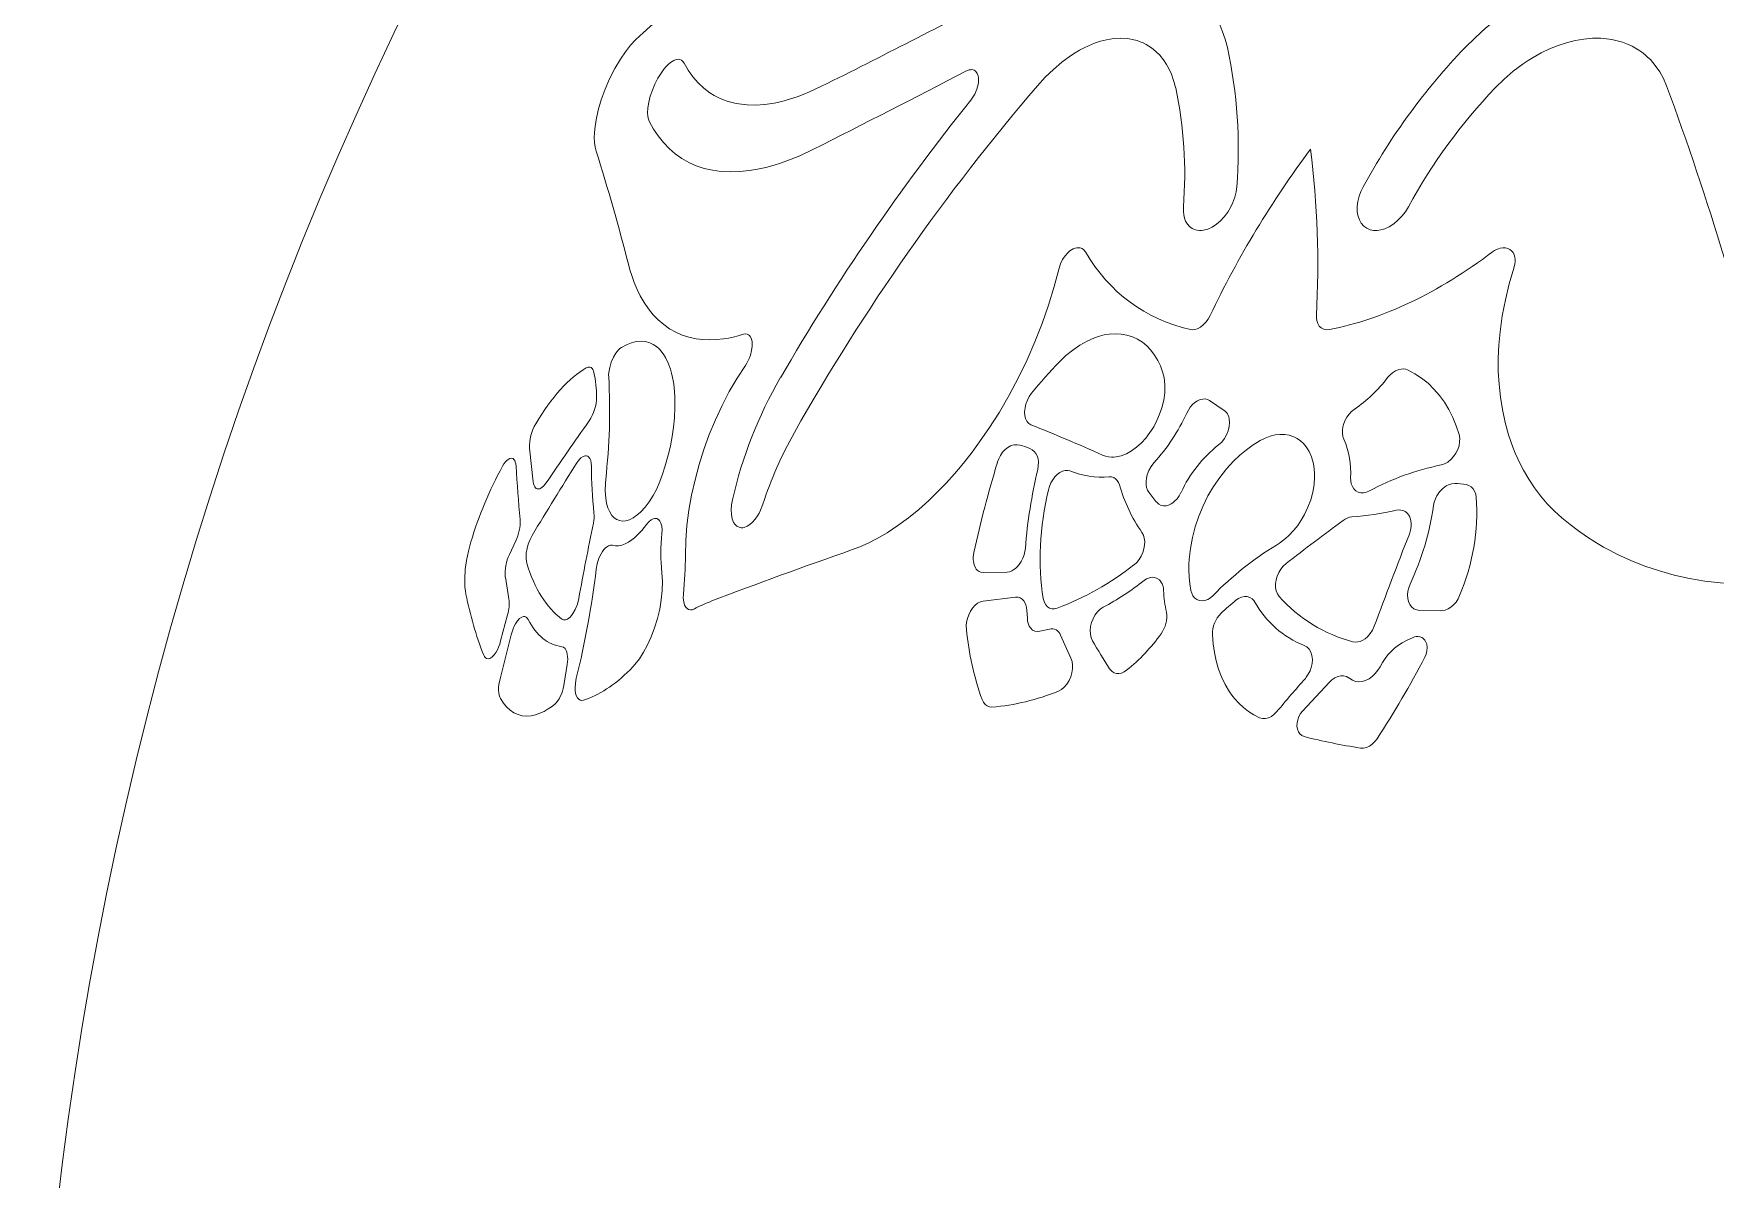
# Model space of a CAD drawing. Extents: x -180 to 858, y -94 to 522.
# Drawn here: x 668.01 to 684.13, y 183.62 to 194.6 of the extents above; entities that cross this region are included whole.
import ezdxf

# ---------------------------------------------------------------- set-up
doc = ezdxf.new("R2010")
doc.units = 0
doc.header["$LTSCALE"] = 7
doc.header["$MEASUREMENT"] = 0
doc.layers.add('8', color=250, linetype='CONTINUOUS', lineweight=15)

msp = doc.modelspace()

# ---------------------------------------------------------------- linework, layer by layer
at = {"layer": '8'}
for p, q in [((679.285, 191.0852), (679.4268, 190.9904)), ((672.803, 190.3068), (672.7684, 190.6273)), ((672.6356, 189.7394), (672.575, 189.6103)), ((677.3461, 189.4413), (677.1151, 189.4366)), ((672.5362, 189.3922), (672.5706, 189.1856)), ((677.1157, 189.1637), (677.4272, 189.1995)), ((677.5345, 189.0761), (677.5392, 188.9948)), ((681.5009, 189.0703), (681.299, 189.0741)), ((672.5577, 189.0319), (672.4904, 188.7806)), ((672.485, 188.4185), (672.5917, 188.8399)), ((677.6602, 188.8733), (677.7501, 188.8944)), ((677.8585, 188.8355), (677.9573, 188.6165)), ((681.1737, 188.7854), (681.2368, 188.8138)), ((673.1296, 188.5544), (673.0971, 188.3548)), ((680.176, 188.1081), (680.4342, 188.3852))]:
    msp.add_line(p, q, dxfattribs=at)
for points in [[(678.8264, 195.1691), (678.8975, 195.1502), (678.9657, 195.1248), (679.0308, 195.0929), (679.0924, 195.0546), (679.1503, 195.0101), (679.2042, 194.9597), (679.2539, 194.9035), (679.2993, 194.8419), (679.3403, 194.7751), (679.3762, 194.7043), (679.4075, 194.6291), (679.4342, 194.55), (679.4561, 194.4675)], [(681.7346, 194.4675), (681.8312, 194.5631), (681.9318, 194.6535), (682.036, 194.7381), (682.1434, 194.8166), (682.2537, 194.8885), (682.3663, 194.9536), (682.4811, 195.0114), (682.5974, 195.0617), (682.6941, 195.0971), (682.7913, 195.127), (682.8886, 195.151), (682.9854, 195.1691)], [(678.9603, 194.0818), (678.9501, 194.1224), (678.9382, 194.1618), (678.9196, 194.2121), (678.8981, 194.2598), (678.8737, 194.3047), (678.8428, 194.3514), (678.8082, 194.394), (678.7703, 194.4322), (678.7291, 194.4656), (678.7035, 194.4829), (678.6768, 194.4986), (678.6492, 194.5124), (678.6207, 194.5245), (678.5914, 194.5346), (678.5612, 194.543), (678.4987, 194.5542), (678.4338, 194.5579), (678.367, 194.5542), (678.2987, 194.5433), (678.2413, 194.5289), (678.1835, 194.5098), (678.1257, 194.4861), (678.0824, 194.4655), (678.0393, 194.4425), (677.9964, 194.4172), (677.9539, 194.3897), (677.8702, 194.3285), (677.7891, 194.2596), (677.7109, 194.1839), (677.6362, 194.1019)], [(683.6658, 194.1019), (683.6359, 194.1719), (683.5999, 194.2373), (683.5579, 194.2978), (683.5103, 194.3527), (683.4844, 194.3779), (683.4572, 194.4017), (683.4288, 194.4238), (683.3992, 194.4444), (683.3685, 194.4633), (683.3367, 194.4805), (683.2907, 194.5017), (683.2428, 194.5195), (683.1934, 194.5339), (683.1553, 194.5425), (683.1166, 194.5492), (683.0373, 194.5569), (682.9561, 194.5571), (682.8734, 194.5499), (682.7899, 194.5357), (682.708, 194.5152), (682.6261, 194.4883), (682.5449, 194.4554), (682.4647, 194.4168), (682.3858, 194.3728), (682.3381, 194.3431), (682.2912, 194.3116), (682.2437, 194.2771), (682.197, 194.2409), (682.1082, 194.1645), (682.0238, 194.0818)], [(673.4063, 193.474), (673.3964, 193.5145), (673.3906, 193.56), (673.3889, 193.6098), (673.3902, 193.6493), (673.3936, 193.6906), (673.4062, 193.7771), (673.4262, 193.8672), (673.4554, 193.9676), (673.492, 194.0689), (673.5352, 194.1692), (673.5843, 194.2665), (673.6386, 194.3582), (673.6863, 194.4275), (673.737, 194.4909), (673.788, 194.5445)], [(673.9169, 193.7571), (673.9101, 193.7732), (673.905, 193.7918), (673.9015, 193.8146), (673.8999, 193.8395), (673.9024, 193.891), (673.9112, 193.9461), (673.9256, 194.0032), (673.9451, 194.061), (673.9694, 194.1184), (673.998, 194.1742), (674.0349, 194.2328), (674.056, 194.2613), (674.0779, 194.287), (674.0977, 194.3072), (674.1175, 194.3243), (674.1343, 194.3363), (674.1507, 194.3457), (674.1718, 194.354), (674.1917, 194.357), (674.2098, 194.3548), (674.2252, 194.3477), (674.2382, 194.336), (674.2487, 194.3204)], [(674.2487, 194.3204), (674.2888, 194.2513), (674.3336, 194.1881), (674.3832, 194.1309), (674.4373, 194.08), (674.4661, 194.057), (674.496, 194.0357), (674.5375, 194.0099), (674.5811, 193.9871), (674.6264, 193.9675), (674.6617, 193.9549), (674.6979, 193.9441), (674.7356, 193.9349), (674.7743, 193.9277), (674.8538, 193.9188), (674.9368, 193.9174), (675.0228, 193.9233), (675.1116, 193.9366), (675.1845, 193.9523), (675.2589, 193.9727), (675.3345, 193.9974), (675.392, 194.0188), (675.4501, 194.0427), (675.5678, 194.0973)], [(676.9987, 193.9657), (677.0182, 193.9928), (677.0353, 194.0222), (677.0553, 194.0681), (677.068, 194.1149), (677.0712, 194.138), (677.0723, 194.1602), (677.0712, 194.1788), (677.0682, 194.1961), (677.0596, 194.2201), (677.0462, 194.239), (677.0377, 194.2461), (677.0283, 194.2515), (677.0177, 194.2551), (677.0063, 194.2567), (676.9941, 194.2563), (676.9815, 194.254), (676.9557, 194.244)], [(675.4829, 193.4912), (675.3572, 193.4322), (675.2333, 193.3821), (675.1721, 193.3605), (675.1117, 193.3413), (675.0322, 193.3195), (674.954, 193.302), (674.8774, 193.289), (674.7839, 193.2791), (674.6933, 193.2762), (674.6058, 193.2805), (674.5217, 193.292), (674.441, 193.3106), (674.3643, 193.3363), (674.2936, 193.368), (674.2267, 193.4063), (674.1639, 193.4509), (674.1052, 193.5017), (674.0509, 193.5585), (674.001, 193.621), (673.9569, 193.6866), (673.9169, 193.7571)], [(679.5469, 193.1333), (679.5406, 193.0844), (679.5281, 193.0344), (679.5103, 192.9848), (679.4874, 192.9368), (679.4594, 192.8903), (679.427, 192.8471), (679.391, 192.8085), (679.3518, 192.7749), (679.3104, 192.7476), (679.2681, 192.7279), (679.2283, 192.7172), (679.2086, 192.7148), (679.1892, 192.7145), (679.1642, 192.7173), (679.1406, 192.7239), (679.1189, 192.7341), (679.094, 192.7527), (679.0732, 192.7767), (679.0566, 192.8058), (679.0491, 192.8249), (679.043, 192.8452), (679.0382, 192.8688), (679.0354, 192.8934), (679.0354, 192.9418)], [(681.1912, 192.9418), (681.1628, 192.8954), (681.1293, 192.8519), (681.0917, 192.8124), (681.051, 192.7783), (681.0085, 192.751), (680.9642, 192.7306), (680.928, 192.72), (680.8919, 192.7148), (680.8569, 192.7155), (680.8241, 192.7223), (680.7918, 192.7365), (680.7636, 192.7575), (680.7401, 192.7847), (680.7219, 192.8171), (680.7092, 192.8536), (680.7047, 192.8754), (680.7019, 192.898), (680.7015, 192.9449), (680.7076, 192.9934), (680.7199, 193.0428), (680.7366, 193.0889), (680.7581, 193.1333)], [(678.0958, 192.51), (678.0883, 192.521), (678.0794, 192.5305), (678.0642, 192.5414), (678.0465, 192.5481), (678.0274, 192.5503), (678.012, 192.5491), (677.996, 192.5452), (677.9795, 192.5387), (677.9633, 192.53), (677.9469, 192.5187), (677.9311, 192.5053), (677.9021, 192.4736), (677.8775, 192.4369), (677.858, 192.3966), (677.8445, 192.3547)], [(682.2035, 192.3547), (682.2129, 192.3945), (682.2149, 192.4144), (682.2149, 192.434), (682.2117, 192.459), (682.2048, 192.4823), (682.1942, 192.5031), (682.1801, 192.5205), (682.1629, 192.5343), (682.1431, 192.544), (682.1206, 192.5493), (682.0967, 192.5501), (682.0722, 192.5463), (682.0537, 192.5408), (682.0353, 192.5329), (682.0163, 192.5224), (681.9981, 192.51)], [(674.8181, 191.7209), (674.7686, 191.7062), (674.7196, 191.6938), (674.6737, 191.6842), (674.6284, 191.6767), (674.5598, 191.6692), (674.4927, 191.6668), (674.4274, 191.6696), (674.3641, 191.6774), (674.2962, 191.6921), (674.2311, 191.7131), (674.169, 191.7403), (674.1099, 191.7734), (674.0543, 191.8125), (674.002, 191.8574), (673.9534, 191.9075), (673.9084, 191.9629), (673.867, 192.0233), (673.8294, 192.0884), (673.799, 192.1501), (673.7715, 192.2151), (673.7469, 192.2833), (673.7304, 192.3364), (673.7154, 192.3911)], [(677.8445, 192.3547), (677.7973, 192.1769), (677.7426, 191.9993), (677.6807, 191.8226), (677.6119, 191.6475), (677.5363, 191.4746), (677.4542, 191.3044), (677.3658, 191.1377), (677.2714, 190.9752), (677.1713, 190.8175), (677.0659, 190.6654), (677.0107, 190.591), (676.9542, 190.5183), (676.8977, 190.4487), (676.84, 190.381), (676.7606, 190.2929), (676.6795, 190.2087), (676.5966, 190.1285), (676.499, 190.0413), (676.3996, 189.9603), (676.2986, 189.8858), (676.1964, 189.8186), (676.0935, 189.759), (676.0139, 189.7185), (675.9342, 189.6831), (675.8547, 189.6527)], [(682.6635, 189.9596), (682.591, 190.0254), (682.5227, 190.0957), (682.4587, 190.1705), (682.3992, 190.2493), (682.3442, 190.3321), (682.2938, 190.4184), (682.2662, 190.4714), (682.2401, 190.5254), (682.2153, 190.5816), (682.1923, 190.6389), (682.1519, 190.7552), (682.1184, 190.875), (682.0918, 190.9978), (682.0728, 191.1182), (682.0599, 191.2406), (682.0534, 191.3648), (682.0528, 191.4902), (682.0584, 191.6167), (682.0698, 191.7439), (682.0794, 191.8198), (682.091, 191.8957), (682.1049, 191.973), (682.1207, 192.0502), (682.1583, 192.2029), (682.2035, 192.3547)], [(679.2914, 191.8996), (679.273, 191.8665), (679.2507, 191.836), (679.2254, 191.8095), (679.1984, 191.7887), (679.1696, 191.7733), (679.1406, 191.7647), (679.1207, 191.7632), (679.1018, 191.7654)], [(680.4362, 191.7654), (680.4075, 191.7633), (680.3804, 191.7685), (680.3566, 191.7806), (680.3372, 191.7992), (680.3226, 191.8233), (680.3135, 191.8514), (680.3102, 191.8749), (680.3099, 191.8996)], [(673.6483, 191.5943), (673.6965, 191.6203), (673.7443, 191.6391), (673.7911, 191.6506), (673.8364, 191.6544), (673.88, 191.6505), (673.9213, 191.639), (673.9542, 191.6234), (673.9851, 191.6026), (674.0137, 191.5768), (674.0399, 191.5464), (674.056, 191.5237), (674.0709, 191.4991), (674.0975, 191.4448), (674.1195, 191.3843), (674.1301, 191.3465), (674.1392, 191.307), (674.1476, 191.2614), (674.154, 191.214), (674.1613, 191.1196), (674.1621, 191.0205), (674.1567, 190.9179), (674.1477, 190.8303), (674.1346, 190.7415), (674.1176, 190.6519), (674.1025, 190.5848), (674.0853, 190.5176), (674.066, 190.4502), (674.0433, 190.3787)], [(674.8381, 191.4213), (674.8522, 191.4436), (674.865, 191.4677), (674.8764, 191.4938), (674.8859, 191.5205), (674.8967, 191.5639), (674.9019, 191.6068), (674.9005, 191.6463), (674.8942, 191.675), (674.8829, 191.6987), (674.8754, 191.708), (674.867, 191.7153), (674.8523, 191.7222), (674.8357, 191.7241), (674.8181, 191.7209)], [(677.8471, 191.4563), (677.9095, 191.5156), (677.9747, 191.5689), (678.0422, 191.6155), (678.1116, 191.6546), (678.1467, 191.6712), (678.1821, 191.6858), (678.2294, 191.7018), (678.2767, 191.7138), (678.3237, 191.7217), (678.3817, 191.7256), (678.4384, 191.7228), (678.4933, 191.7131), (678.5458, 191.6968), (678.5956, 191.6738), (678.6422, 191.6444), (678.6851, 191.609), (678.7241, 191.5679), (678.7591, 191.5216), (678.7897, 191.4704), (678.8148, 191.4177), (678.8358, 191.3617)], [(673.5266, 191.3091), (673.5263, 191.3309), (673.5277, 191.3541), (673.536, 191.4022), (673.5512, 191.4532), (673.5726, 191.5022), (673.5951, 191.5398), (673.6211, 191.572), (673.6347, 191.5846), (673.6483, 191.5943)], [(673.3116, 191.3977), (673.3287, 191.4048), (673.3449, 191.4058), (673.359, 191.4008), (673.3677, 191.3934), (673.375, 191.3832), (673.3812, 191.3696), (673.3856, 191.354)], [(674.2617, 189.6029), (674.2656, 189.7441), (674.2769, 189.8876), (674.2956, 190.0329), (674.3213, 190.1792), (674.354, 190.3257), (674.3932, 190.4718), (674.439, 190.6168), (674.491, 190.7599), (674.5492, 190.9004), (674.6132, 191.0376), (674.6828, 191.1706), (674.7579, 191.2988), (674.8381, 191.4213)], [(678.8358, 191.3617), (678.8469, 191.3201), (678.8542, 191.2763), (678.8576, 191.2307), (678.8577, 191.1955), (678.8557, 191.1598), (678.8458, 191.0875), (678.8283, 191.0151), (678.8074, 190.953), (678.7813, 190.8922), (678.7503, 190.8335), (678.7147, 190.7778), (678.6751, 190.7258), (678.6319, 190.6787), (678.5861, 190.6376), (678.5375, 190.6026), (678.4884, 190.5755), (678.4634, 190.5648), (678.4383, 190.5562), (678.3915, 190.5458), (678.3685, 190.5435), (678.3458, 190.5433), (678.3163, 190.546), (678.2879, 190.5525), (678.2609, 190.5625)], [(680.9925, 191.3044), (681.0147, 191.3294), (681.0396, 191.3512), (681.0665, 191.3686), (681.0935, 191.3805), (681.1213, 191.3873), (681.1483, 191.3881), (681.1665, 191.385), (681.1835, 191.3789)], [(681.1835, 191.3789), (681.2526, 191.3425), (681.318, 191.2996), (681.3793, 191.2505), (681.4363, 191.1955), (681.4888, 191.1349), (681.5363, 191.0691), (681.5789, 190.9985), (681.6165, 190.9235), (681.6495, 190.8427), (681.677, 190.7583)], [(677.5737, 190.8525), (677.5624, 190.8581), (677.5521, 190.8657), (677.5428, 190.875), (677.5346, 190.8859), (677.5223, 190.9115), (677.515, 190.9431), (677.5133, 190.9778), (677.5169, 191.0141), (677.5254, 191.0506), (677.5392, 191.0878), (677.5575, 191.1231), (677.5802, 191.1556)], [(679.0668, 190.9649), (679.0823, 190.9942), (679.1009, 191.0215), (679.1221, 191.0459), (679.1449, 191.0662), (679.1696, 191.0826), (679.1953, 191.094), (679.2199, 191.0998), (679.2441, 191.1001), (679.2668, 191.0948), (679.285, 191.0852)], [(679.4268, 190.9904), (679.4382, 190.9816), (679.4484, 190.9708), (679.4573, 190.958), (679.4647, 190.9437), (679.4705, 190.9278), (679.4746, 190.9108), (679.4778, 190.8741), (679.4746, 190.836), (679.4649, 190.7959), (679.4492, 190.7569), (679.4282, 190.7204), (679.4022, 190.6876), (679.3726, 190.6604)], [(680.5725, 190.7134), (680.5631, 190.7401), (680.5584, 190.7695), (680.5584, 190.8002), (680.5631, 190.8329), (680.5722, 190.8655), (680.5852, 190.8971), (680.6023, 190.9273), (680.623, 190.9552), (680.6466, 190.9799), (680.6722, 191.0001)], [(679.1072, 189.2644), (679.0968, 189.329), (679.0903, 189.395), (679.0877, 189.4623), (679.0882, 189.5128), (679.0907, 189.5637), (679.0953, 189.616), (679.1021, 189.6685), (679.1213, 189.7723), (679.1482, 189.8755), (679.1824, 189.9772), (679.2237, 190.0766), (679.2706, 190.1709), (679.3237, 190.2618), (679.3826, 190.3484), (679.447, 190.4299), (679.5164, 190.5054), (679.5761, 190.5619), (679.6387, 190.6137), (679.7038, 190.6603), (679.7706, 190.701)], [(679.7706, 190.701), (679.8176, 190.725), (679.8657, 190.7433), (679.9141, 190.7553), (679.9606, 190.7607), (680.0061, 190.7596), (680.0501, 190.752), (680.0919, 190.738), (680.1258, 190.7206), (680.1571, 190.6988), (680.1854, 190.6727), (680.2108, 190.6428), (680.2258, 190.6209), (680.2394, 190.5975), (680.2618, 190.547), (680.2781, 190.4923), (680.2848, 190.4588), (680.2893, 190.4245), (680.2919, 190.3891), (680.2923, 190.3531), (680.2873, 190.2801), (680.2747, 190.2065), (680.2549, 190.1333), (680.2283, 190.0617), (680.1953, 189.9923), (680.1646, 189.9393), (680.1304, 189.8889), (680.0928, 189.8415), (680.0413, 189.7874), (680.0135, 189.7623), (679.9847, 189.7391), (679.9559, 189.7186), (679.9264, 189.7002)], [(681.677, 190.7583), (681.6831, 190.7246), (681.6827, 190.6887), (681.6766, 190.6524), (681.6644, 190.6153), (681.6468, 190.5798), (681.6245, 190.5472), (681.598, 190.5184), (681.5681, 190.4946), (681.5371, 190.4778), (681.5048, 190.4676)], [(672.5089, 190.4549), (672.5225, 190.4771), (672.5374, 190.4969), (672.5499, 190.5104), (672.5625, 190.521), (672.5794, 190.5301), (672.5955, 190.5326), (672.6096, 190.5281), (672.6183, 190.5207), (672.6256, 190.5101), (672.6315, 190.496), (672.6358, 190.4796), (672.6386, 190.4559)], [(673.221, 190.4873), (673.24, 190.5138), (673.2607, 190.5354), (673.2819, 190.5501), (673.3012, 190.5564), (673.3103, 190.5567), (673.327, 190.5516), (673.3342, 190.5463), (673.3464, 190.5305), (673.3551, 190.509), (673.3601, 190.4833), (673.3618, 190.4548)], [(677.2515, 190.4898), (677.2645, 190.5249), (677.2816, 190.5585), (677.3023, 190.5891), (677.3253, 190.615), (677.351, 190.6362), (677.3779, 190.6513), (677.397, 190.6575), (677.4159, 190.66)], [(677.6043, 190.5964), (677.6213, 190.5777), (677.6341, 190.5537), (677.6422, 190.526), (677.6457, 190.4935), (677.6443, 190.459), (677.6383, 190.4241)], [(674.0433, 190.3787), (674.0172, 190.3085), (673.9869, 190.2402), (673.9526, 190.1755), (673.9149, 190.1155), (673.8747, 190.0622), (673.8319, 190.0158), (673.7971, 189.9852), (673.7613, 189.9606), (673.7254, 189.9428), (673.6903, 189.9325), (673.6596, 189.93), (673.6306, 189.9341), (673.6038, 189.9447), (673.5794, 189.9614), (673.5579, 189.9839), (673.5365, 190.0169), (673.5194, 190.0559), (673.5067, 190.1002), (673.4981, 190.1488), (673.4948, 190.1831), (673.4931, 190.2187), (673.495, 190.2927), (673.4982, 190.329)], [(677.7413, 190.2293), (677.7514, 190.2627), (677.7653, 190.2951), (677.7825, 190.3254), (677.8027, 190.3526), (677.8256, 190.3764), (677.8505, 190.3954), (677.8755, 190.4083), (677.9013, 190.4154), (677.9263, 190.416), (677.947, 190.4107)], [(678.7034, 190.2056), (678.6909, 190.2275), (678.6823, 190.2528), (678.6778, 190.2803), (678.6773, 190.3106), (678.6807, 190.342), (678.688, 190.3733), (678.7037, 190.4151), (678.7254, 190.4541), (678.7525, 190.4887)], [(672.9271, 190.2957), (672.9152, 190.2795), (672.9025, 190.2651), (672.8895, 190.2534), (672.8765, 190.2446), (672.8669, 190.2402), (672.8574, 190.2377), (672.8483, 190.2374), (672.8397, 190.2391), (672.832, 190.2429), (672.825, 190.2486), (672.8175, 190.2585), (672.8114, 190.2709), (672.8062, 190.2878), (672.803, 190.3068)], [(678.3248, 190.3536), (678.3466, 190.3524), (678.3671, 190.3461), (678.3853, 190.3349), (678.4006, 190.319), (678.413, 190.2992), (678.4218, 190.2765)], [(679.0117, 190.2035), (678.9946, 190.1726), (678.974, 190.1442), (678.9506, 190.1195), (678.9345, 190.1061), (678.9171, 190.0946), (678.8928, 190.083), (678.8682, 190.0762), (678.8442, 190.0749), (678.8209, 190.0797), (678.7998, 190.0904), (678.7821, 190.1064)], [(680.8178, 190.2184), (680.7902, 190.2067), (680.762, 190.2006), (680.7347, 190.2008), (680.7098, 190.2073), (680.6874, 190.2198), (680.6688, 190.2375), (680.6541, 190.2602), (680.6441, 190.2868), (680.6387, 190.3156), (680.6378, 190.3455)], [(681.4323, 190.0791), (681.439, 190.111), (681.4498, 190.1425), (681.4644, 190.1726), (681.4894, 190.2096), (681.5046, 190.227), (681.5211, 190.2427), (681.5372, 190.2556), (681.5543, 190.2667), (681.5809, 190.2795), (681.6083, 190.2874), (681.6355, 190.2897)], [(681.7454, 190.2791), (681.7706, 190.2715), (681.7932, 190.2579), (681.8118, 190.2394), (681.8264, 190.2158), (681.8364, 190.1886), (681.8414, 190.1592)], [(675.0039, 190.0903), (674.9818, 190.0341), (674.9681, 190.0068), (674.9528, 189.9807), (674.9304, 189.9484), (674.9062, 189.9203), (674.8806, 189.8973), (674.853, 189.8795), (674.825, 189.8686), (674.8112, 189.8661), (674.7979, 189.8657), (674.776, 189.8699), (674.7559, 189.8805), (674.7385, 189.8966), (674.7243, 189.9172), (674.7164, 189.9341), (674.7102, 189.9525), (674.7023, 189.9934), (674.7002, 190.0387), (674.7037, 190.0865), (674.7124, 190.1349)], [(673.5626, 189.698), (673.5913, 189.6933), (673.6214, 189.694), (673.6525, 189.7002), (673.6847, 189.7118), (673.7172, 189.7286), (673.7496, 189.7502), (673.7738, 189.7693), (673.7976, 189.7907), (673.8438, 189.8396), (673.8875, 189.8955)], [(673.8875, 189.8955), (673.9099, 189.9223), (673.9343, 189.9423), (673.9523, 189.9513), (673.9701, 189.9551), (673.9867, 189.9532), (674.0031, 189.9444), (674.0167, 189.9293), (674.027, 189.9092), (674.0346, 189.8802), (674.0377, 189.8472), (674.0364, 189.8119)], [(681.0742, 190.0335), (681.105, 190.037), (681.1203, 190.0358), (681.1351, 190.0326), (681.1488, 190.0276), (681.1614, 190.0207), (681.1731, 190.012), (681.1837, 190.0016), (681.2009, 189.9766), (681.2124, 189.9472), (681.2181, 189.9133), (681.2179, 189.8776), (681.212, 189.8414), (681.2008, 189.8058)], [(684.6469, 189.3241), (684.4911, 189.3212), (684.3367, 189.3252), (684.1841, 189.3364), (684.0335, 189.3546), (683.8852, 189.38), (683.7396, 189.4125), (683.597, 189.4522), (683.4576, 189.4989), (683.3218, 189.5528), (683.19, 189.6135), (683.1256, 189.6465), (683.0623, 189.6812), (682.9796, 189.73), (682.8989, 189.7817), (682.8204, 189.8363), (682.7407, 189.8965), (682.6635, 189.9596)], [(672.1585, 189.2284), (672.153, 189.2613), (672.1491, 189.2961), (672.1469, 189.3374), (672.1467, 189.3803), (672.1518, 189.4648), (672.1636, 189.5523), (672.1816, 189.6411), (672.2056, 189.7297)], [(672.7421, 189.5254), (672.7374, 189.546), (672.7351, 189.5691), (672.7349, 189.5952), (672.7369, 189.6224), (672.7441, 189.6661), (672.756, 189.7098), (672.7724, 189.7527), (672.7927, 189.792)], [(678.6375, 189.8216), (678.6513, 189.7962), (678.6601, 189.7667), (678.6639, 189.7348), (678.6627, 189.6996), (678.6564, 189.6637), (678.6456, 189.6285), (678.6302, 189.5942), (678.6108, 189.5624), (678.5878, 189.5341), (678.5618, 189.5104)], [(673.4066, 189.4684), (673.4166, 189.5212), (673.4335, 189.5732), (673.4537, 189.6155), (673.4669, 189.6371), (673.4813, 189.6564), (673.4934, 189.6697), (673.506, 189.6809), (673.5254, 189.6931), (673.5447, 189.6991), (673.5626, 189.698)], [(677.1151, 189.4366), (677.0949, 189.4388), (677.0761, 189.4459), (677.0596, 189.4577), (677.05, 189.4681), (677.0416, 189.4804), (677.029, 189.5093), (677.0221, 189.542), (677.0206, 189.563), (677.021, 189.5847), (677.0272, 189.6287)], [(677.5205, 189.6711), (677.516, 189.6383), (677.5076, 189.6055), (677.4958, 189.5736), (677.4805, 189.5431), (677.462, 189.5148), (677.4408, 189.4898), (677.4265, 189.4764), (677.4111, 189.4646), (677.3896, 189.4522), (677.3677, 189.4443), (677.3461, 189.4413)], [(674.0369, 189.4336), (674.0419, 189.3512), (674.0398, 189.2649), (674.031, 189.1761), (674.0158, 189.0861), (673.9944, 188.9961), (673.9671, 188.9073), (673.9343, 188.821), (673.8961, 188.7383), (673.8599, 188.6722), (673.8203, 188.6105), (673.7777, 188.5543), (673.7324, 188.5049)], [(679.953, 189.2079), (679.9361, 189.2324), (679.9246, 189.2617), (679.9185, 189.2937), (679.918, 189.3292), (679.9229, 189.3656), (679.9329, 189.4014), (679.9481, 189.4366), (679.9678, 189.4692), (679.9914, 189.4983), (680.0184, 189.5228)], [(678.6574, 189.3594), (678.6827, 189.3759), (678.7097, 189.387), (678.7365, 189.3916), (678.7615, 189.3894), (678.7849, 189.3807), (678.8049, 189.366), (678.8197, 189.3483), (678.8314, 189.327), (678.8396, 189.3029), (678.8435, 189.2836), (678.8454, 189.2637)], [(679.3195, 189.2169), (679.295, 189.1955), (679.2683, 189.1788), (679.2407, 189.1681), (679.2139, 189.1642), (679.1876, 189.167), (679.1636, 189.1765), (679.1431, 189.192), (679.1267, 189.2127), (679.1146, 189.2376), (679.1072, 189.2644)], [(681.299, 189.0741), (681.2708, 189.0782), (681.2448, 189.0893), (681.2227, 189.1066), (681.2049, 189.1297), (681.1921, 189.1574), (681.1848, 189.1879), (681.1827, 189.2217), (681.1859, 189.2567), (681.1942, 189.2914), (681.2071, 189.3249)], [(673.24, 189.1871), (673.2265, 189.1336), (673.2063, 189.0825), (673.1842, 189.0434), (673.1708, 189.0251), (673.1566, 189.0094), (673.1437, 188.9983), (673.1307, 188.99), (673.1122, 188.9834), (673.0946, 188.9837), (673.0791, 188.9908)], [(674.3478, 189.0879), (674.3287, 189.0804), (674.3099, 189.0784), (674.2927, 189.0823), (674.2775, 189.0917), (674.2647, 189.1061), (674.2547, 189.1245), (674.2455, 189.156), (674.2416, 189.1921), (674.2431, 189.2305)], [(676.9549, 188.891), (676.9537, 188.9254), (676.9573, 188.9611), (676.9653, 188.9967), (676.9778, 189.0321), (676.9944, 189.0658), (677.0146, 189.0963), (677.0369, 189.1214), (677.0621, 189.1421), (677.0889, 189.1567), (677.1157, 189.1637)], [(677.4272, 189.1995), (677.4498, 189.1992), (677.4711, 189.1931), (677.4899, 189.1814), (677.506, 189.1645), (677.5187, 189.1432), (677.5277, 189.1187), (677.5322, 189.098), (677.5345, 189.0761)], [(677.8235, 189.0951), (677.7989, 189.0892), (677.7746, 189.0895), (677.7523, 189.0961), (677.7327, 189.1087), (677.7162, 189.1267), (677.7036, 189.1488), (677.6965, 189.1682), (677.6918, 189.189)], [(678.1632, 188.783), (678.1505, 188.8121), (678.1432, 188.8452), (678.1415, 188.8804), (678.1453, 188.9184), (678.1545, 188.9565), (678.1686, 188.9931), (678.1876, 189.0279), (678.2108, 189.0589), (678.2367, 189.084), (678.2652, 189.1032)], [(679.538, 189.1702), (679.5643, 189.1882), (679.5924, 189.2008), (679.6208, 189.2068), (679.6476, 189.2058), (679.6728, 189.198), (679.6948, 189.184), (679.7085, 189.17), (679.7199, 189.1534)], [(681.6827, 189.215), (681.6672, 189.1835), (681.6478, 189.1539), (681.625, 189.1277), (681.5997, 189.1058), (681.572, 189.0883), (681.5429, 189.0763), (681.5218, 189.0717), (681.5009, 189.0703)], [(672.5917, 188.8399), (672.6001, 188.8691), (672.6104, 188.8974), (672.6215, 188.9226), (672.6341, 188.9461), (672.6526, 188.9732), (672.673, 188.9951), (672.6939, 189.0093), (672.7087, 189.014), (672.723, 189.0138), (672.7357, 189.0086), (672.7468, 188.9987), (672.7559, 188.9848)], [(677.5392, 188.9948), (677.5418, 188.9716), (677.5468, 188.9497), (677.5571, 188.924), (677.5716, 188.902), (677.5899, 188.8853), (677.6113, 188.8747), (677.6353, 188.8707), (677.6602, 188.8733)], [(680.8646, 188.9215), (680.8479, 188.8847), (680.8261, 188.8507), (680.7996, 188.8209), (680.7778, 188.8025), (680.7542, 188.7876), (680.7296, 188.7769), (680.7058, 188.7711), (680.6821, 188.7698), (680.6593, 188.7732)], [(672.4904, 188.7806), (672.4817, 188.751), (672.4712, 188.7225), (672.4597, 188.697), (672.4468, 188.6732), (672.4281, 188.6464), (672.4077, 188.6253), (672.3973, 188.6178), (672.387, 188.6125), (672.3707, 188.6092), (672.3555, 188.6125), (672.3427, 188.6222), (672.3351, 188.6325), (672.3289, 188.6453)], [(679.765, 188.0441), (679.7108, 188.0716), (679.6595, 188.1041), (679.6111, 188.1415), (679.566, 188.1835), (679.5242, 188.2298), (679.4999, 188.2607), (679.4771, 188.2931), (679.4357, 188.362), (679.4002, 188.4358), (679.3717, 188.511), (679.3488, 188.5893), (679.3314, 188.6704), (679.3195, 188.7539), (679.3129, 188.841)], [(681.2368, 188.8138), (681.2505, 188.819), (681.2647, 188.8223), (681.2836, 188.8235), (681.3019, 188.8211), (681.3187, 188.8149), (681.3299, 188.808), (681.34, 188.7993), (681.3488, 188.7889), (681.3562, 188.7771), (681.3668, 188.7494), (681.371, 188.7188), (681.369, 188.6868), (681.3613, 188.6546), (681.3483, 188.6238)], [(673.0775, 188.7259), (673.0939, 188.7199), (673.108, 188.7073), (673.119, 188.6892), (673.1253, 188.6722), (673.1298, 188.6531), (673.1328, 188.6297), (673.1336, 188.6049), (673.1296, 188.5544)], [(677.9573, 188.6165), (677.9677, 188.585), (677.9727, 188.5501), (677.9721, 188.5136), (677.9661, 188.4748), (677.9548, 188.4367), (677.9386, 188.4003), (677.9179, 188.3669), (677.8932, 188.3378), (677.8665, 188.3155), (677.8377, 188.2999)], [(680.1932, 188.7381), (680.2067, 188.7318), (680.2192, 188.7234), (680.2307, 188.7132), (680.2409, 188.7012), (680.2568, 188.6735), (680.2671, 188.6399), (680.271, 188.6033), (680.2687, 188.5652), (680.2607, 188.5273), (680.2486, 188.4935), (680.2322, 188.4615), (680.212, 188.4321), (680.2037, 188.4222)], [(678.4909, 188.4996), (678.4672, 188.4837), (678.4422, 188.4728), (678.4171, 188.4675), (678.3934, 188.4684), (678.3709, 188.475), (678.3511, 188.4872), (678.3384, 188.4993), (678.3276, 188.5137)], [(680.4342, 188.3852), (680.4587, 188.4079), (680.4858, 188.4263), (680.5144, 188.4391), (680.5427, 188.4456), (680.5709, 188.4459), (680.5975, 188.4398), (680.6152, 188.4315), (680.6312, 188.4201)], [(680.6312, 188.4201), (680.6549, 188.404), (680.6839, 188.3928), (680.7155, 188.3886), (680.7481, 188.3914), (680.7816, 188.4014), (680.8143, 188.418), (680.8448, 188.44), (680.8732, 188.4676), (680.8984, 188.4994), (680.9196, 188.5342)], [(672.4899, 188.2277), (672.4825, 188.2435), (672.4771, 188.2622), (672.4733, 188.2845), (672.4716, 188.3085), (672.472, 188.3349), (672.4744, 188.3626), (672.485, 188.4185)], [(673.0971, 188.3548), (673.0909, 188.3262), (673.0827, 188.2979), (673.0735, 188.2723), (673.0628, 188.248), (673.0505, 188.2253), (673.0368, 188.2044), (673.0223, 188.1867), (673.0071, 188.1724)], [(673.2862, 188.2127), (673.2696, 188.2101), (673.2539, 188.2131), (673.24, 188.2213), (673.2267, 188.2367), (673.2164, 188.2573), (673.2095, 188.2818), (673.2062, 188.3035), (673.2048, 188.3268), (673.2075, 188.3756), (673.2162, 188.4228)], [(673.0071, 188.1724), (672.9771, 188.1495), (672.9468, 188.1291), (672.9066, 188.1057), (672.8663, 188.087), (672.8265, 188.0731), (672.7824, 188.0636), (672.7394, 188.0607), (672.6979, 188.0645), (672.6582, 188.0749), (672.619, 188.0926), (672.5823, 188.1172), (672.5485, 188.1482), (672.5176, 188.1852), (672.4899, 188.2277)], [(677.1993, 188.1469), (677.1752, 188.1487), (677.1527, 188.1573), (677.1334, 188.1722), (677.1174, 188.193), (677.1055, 188.2182)], [(680.1921, 187.8637), (680.1701, 187.8732), (680.1513, 187.8894), (680.1371, 187.9107), (680.1278, 187.9365), (680.1237, 187.9652), (680.1248, 187.9952), (680.1309, 188.0262), (680.1418, 188.0561), (680.1571, 188.0839), (680.176, 188.1081)], [(679.9307, 188.1031), (679.9063, 188.0777), (679.8786, 188.0572), (679.8492, 188.0429), (679.8203, 188.0361), (679.7915, 188.0364), (679.765, 188.0441)], [(680.8908, 187.8435), (680.8696, 187.8157), (680.8449, 187.7917), (680.8176, 187.7727), (680.7897, 187.7603), (680.7606, 187.754), (680.7323, 187.7546)]]:
    msp.add_lwpolyline(points, dxfattribs=at)
for centre, radius, start, end in [((703.4227, 179.3556), 35.4078, 134.59213, 179.99999), ((624.4405, 296.2498), 114.2328, 296.587936, 297.554866), ((674.9721, 193.4984), 4.5884, 355.43751, 12.19499), ((686.204, 190.1715), 6.1993, 136.13391, 151.46035), ((626.8121, 290.5113), 108.5438, 296.640966, 297.514076), ((693.553, 180.468), 20.958, 139.41743, 150.52874), ((675.0883, 193.2604), 3.959, 355.38494, 11.97782), ((685.8706, 190.3984), 5.3259, 136.24327, 151.47526), ((656.5668, 184.1286), 28.8769, 13.31475, 20.20518), ((693.718, 180.5413), 21.4419, 141.23815, 149.87569), ((655.6351, 187.8193), 18.6492, 14.19036, 17.65059), ((687.8522, 187.8219), 9.4824, 143.25457, 154.5309), ((671.4204, 192.392), 8.9027, 356.82915, 7.1161), ((672.1437, 191.1029), 1.2672, 0.71367, 11.43118), ((680.8476, 188.524), 4.1954, 135.6588, 141.15124), ((667.6655, 190.9928), 5.8699, 353.50763, 3.08919), ((678.8666, 189.1757), 4.2634, 150.07247, 166.99944), ((679.8576, 192.1762), 1.4309, 304.70646, 322.46785), ((672.9892, 191.1254), 0.4222, 326.03326, 359.08381), ((673.2009, 190.6416), 0.4335, 149.47948, 181.89444), ((701.8419, 170.6754), 34.9431, 144.65572, 145.84104), ((671.2069, 174.811), 17.2588, 65.87548, 68.35165), ((677.3981, 191.7231), 1.8326, 317.65201, 335.56662), ((678.6228, 188.9117), 3.8059, 150.61354, 161.96018), ((679.8441, 190.3967), 0.7948, 356.30826, 23.50467), ((677.4268, 190.381), 0.2792, 50.51386, 92.2327), ((680.1559, 189.674), 1.2603, 128.4535, 155.16746), ((675.7599, 188.6726), 3.7079, 151.26707, 163.43742), ((695.5333, 191.9365), 22.9425, 183.70022, 184.98173), ((704.6207, 170.6665), 37.1323, 147.7381, 148.99819), ((677.5007, 190.4507), 4.1389, 179.94337, 186.14005), ((687.7412, 187.2964), 10.9649, 163.06797, 167.71896), ((682.4833, 189.2794), 4.9783, 166.70674, 175.48697), ((678.2599, 191.2088), 0.8575, 248.5947, 274.33771), ((682.0048, 188.0223), 2.4962, 101.55663, 118.39216), ((679.897, 190.6955), 1.5333, 195.85788, 214.75488), ((679.9006, 191.0738), 1.4788, 215.95041, 220.85636), ((681.621, 189.5617), 0.7281, 80.16323, 88.86543), ((678.7575, 190.4686), 2.7033, 334.97093, 351.71463), ((679.7981, 190.021), 2.0489, 336.84431, 3.86969), ((672.2434, 189.928), 0.4349, 334.30998, 2.134), ((715.9097, 181.3189), 43.3891, 168.58088, 169.55218), ((673.0563, 189.9796), 0.3307, 347.72615, 4.93291), ((714.7877, 144.0925), 57.2086, 126.74208, 127.42794), ((680.6658, 189.8081), 0.1627, 95.73495, 128.36162), ((680.468, 192.6189), 2.6554, 273.92301, 283.197), ((675.9491, 189.6238), 1.9218, 174.38339, 185.67945), ((726.1243, 172.2233), 48.2418, 158.62526, 159.74873), ((672.9489, 189.429), 0.4151, 154.136, 185.09842), ((670.3936, 189.6111), 3.8682, 354.35425, 359.87942), ((690.9022, 146.3572), 45.8358, 109.1651, 110.96958), ((681.5596, 187.029), 3.1312, 121.44259, 135.67672), ((664.8348, 190.4908), 8.6327, 346.14009, 353.19849), ((676.8447, 191.6903), 2.7743, 290.66346, 308.22523), ((676.9656, 191.5184), 2.7428, 298.28526, 308.08156), ((680.2087, 189.329), 1.3648, 182.74271, 191.51639), ((675.5129, 189.8897), 3.4188, 191.15207, 201.34674), ((672.1986, 189.1413), 0.375, 343.05896, 6.79068), ((674.9804, 187.911), 1.3361, 111.12469, 118.25673), ((681.2768, 187.0398), 2.7499, 129.21935, 133.13347), ((680.5347, 189.6013), 0.9289, 208.79926, 248.41482), ((681.016, 190.1432), 1.4157, 221.34471, 255.40862), ((678.5978, 189.014), 0.2774, 323.44972, 8.81723), ((679.5908, 188.8476), 0.2782, 134.29538, 181.35058), ((679.854, 189.1846), 2.9137, 185.78295, 199.37239), ((677.7712, 188.8058), 0.0913, 18.81441, 103.42687), ((685.0167, 192.7821), 7.935, 210.26369, 212.54197), ((677.3708, 189.8869), 1.7832, 308.91518, 324.39997), ((681.4228, 188.2832), 0.5615, 116.38122, 153.48003), ((673.2116, 192.8702), 9.1781, 326.79184, 332.44099), ((677.0268, 190.2636), 2.1241, 274.6606, 292.43771), ((690.5957, 179.2566), 13.8564, 138.58804, 140.32431), ((681.5967, 193.43), 5.7408, 255.8377, 261.34038)]:
    msp.add_arc(centre, radius, start, end, dxfattribs=at)
for centre, major_axis, ratio, start_param, end_param in [((690.1173, 144.643), (13.0023, -51.7904), 0.3546038, 3.1971544, 3.3375501), ((680.7475, 195.2908), (-2.147, -3.3164), 0.6141231, 5.9841564, 6.5052388), ((681.3086, 195.4103), (-2.2689, -3.4173), 0.6117011, 0.5396235, 1.0517461), ((673.181, 189.8758), (-0.448, -1.579), 0.4344613, 3.5600449, 4.1665459), ((679.2358, 190.1571), (-0.8321, -2.0033), 0.6674152, 4.9480866, 5.4672599), ((674.2131, 191.5827), (-0.99, -2.6694), 0.4528085, 5.7421593, 6.1571973), ((673.5556, 190.4115), (-0.5412, -1.6714), 0.4478295, 5.8624894, 6.3651588), ((673.6099, 190.1569), (-0.6339, -1.9498), 0.4607686, 0.3155216, 0.7260352)]:
    msp.add_ellipse(centre, major_axis=major_axis, ratio=ratio, start_param=start_param, end_param=end_param, dxfattribs=at)

doc.saveas('drawing.dxf')
